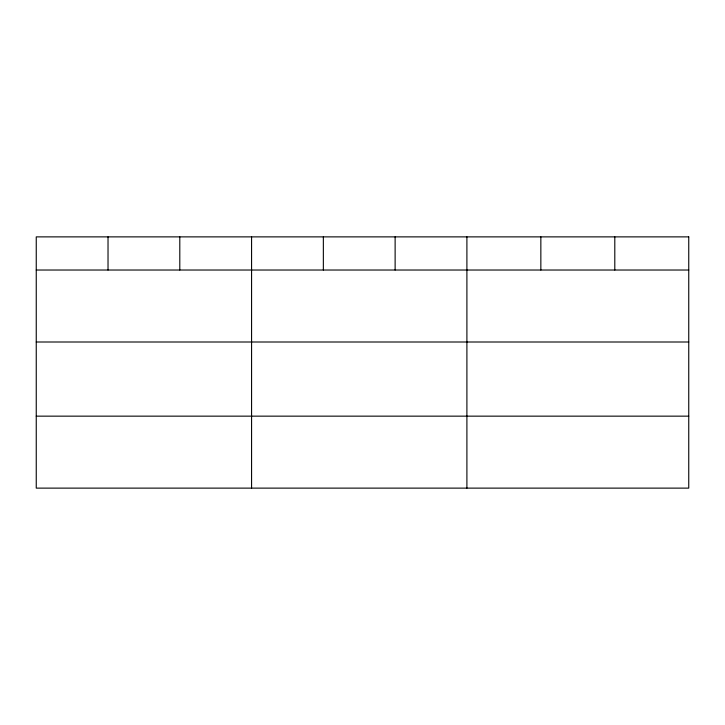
<?xml version="1.0" encoding="UTF-8"?>
<svg xmlns="http://www.w3.org/2000/svg" width="725" height="725" viewBox="0 0 725 725"><rect width="100%" height="100%" fill="white"/><g stroke="black" fill="none" stroke-linecap="round" stroke-linejoin="round"><path stroke-width="1.09" d="M36.25 270.026L688.75 270.026M36.25 342.001L688.75 342.001M36.25 416.15L688.75 416.15M614.8 236.876L614.8 270.026M540.85 236.876L540.85 270.026M466.9 236.876L466.9 488.124M395.125 236.876L395.125 270.026M323.35 236.876L323.35 270.026M251.575 236.876L251.575 488.124M179.8 236.876L179.8 270.026M108.025 236.876L108.025 270.026M688.75 236.876L36.25 236.876L36.25 488.124L688.75 488.124L688.75 236.876"/></g></svg>
